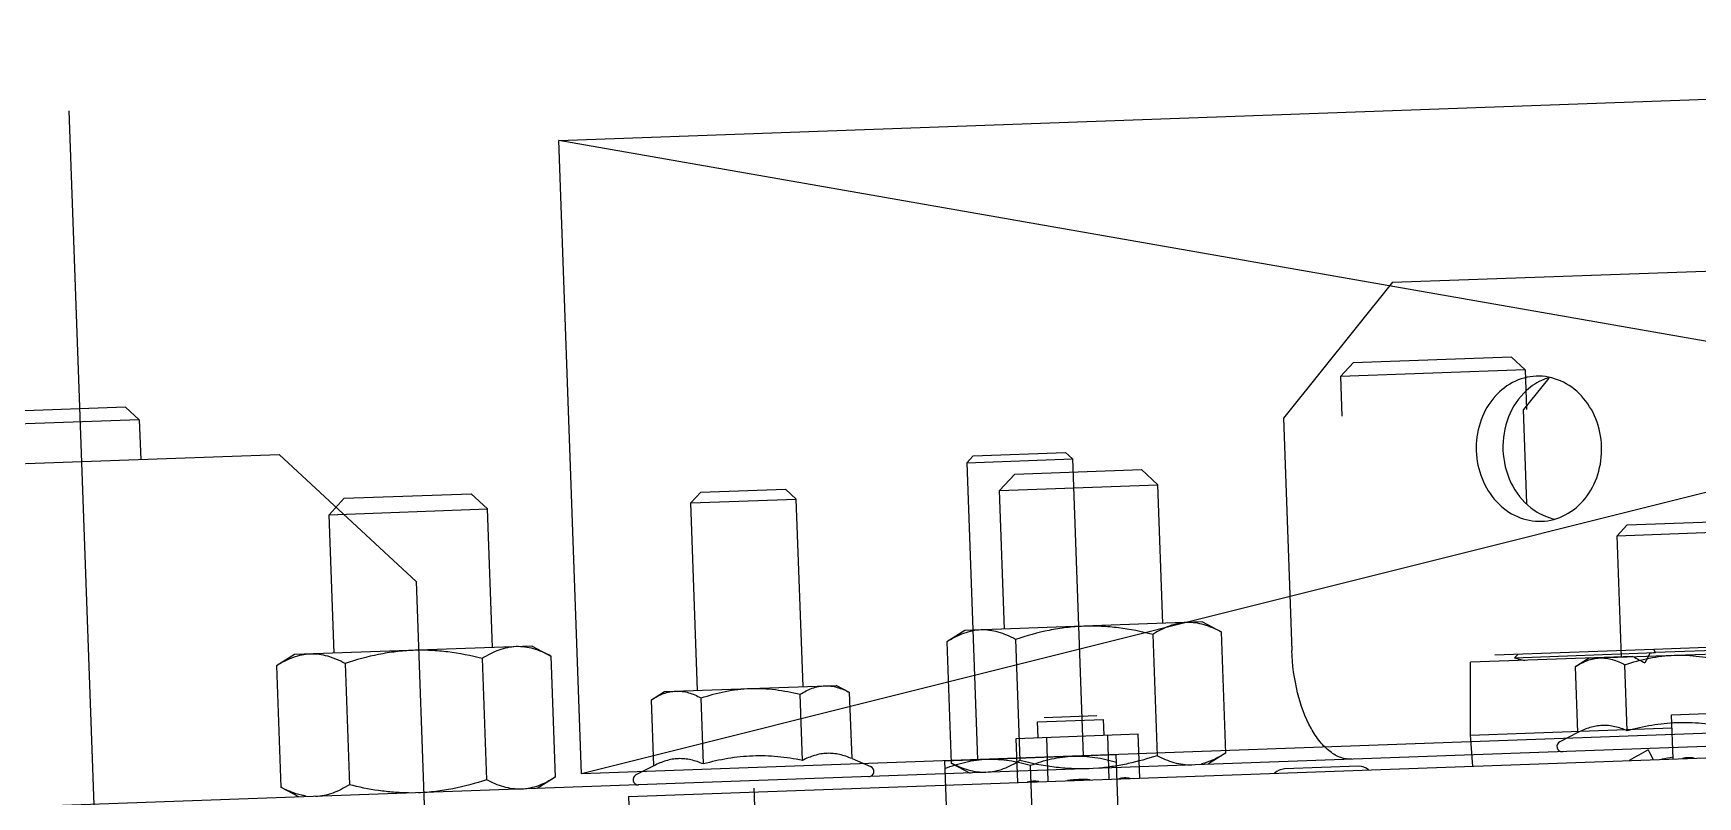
# Model space of a CAD drawing. Header units: millimetres. Extents: x 8884 to 18446, y 10737 to 16556.
# Drawn here: x 11234.43 to 11240.74, y 15463.24 to 15466.13 of the extents above; entities that cross this region are included whole.
import ezdxf

# ---------------------------------------------------------------- set-up
doc = ezdxf.new("R2010")
doc.units = ezdxf.units.MM
doc.linetypes.add('AXES', pattern=[2, 1.25, -0.25, 0.25, -0.25])
for name, color, linetype in [('ZAXE', 6, 'Continuous'), ('ZAXES', 7, 'Continuous'), ('ZMATERIEL', 7, 'Continuous')]:
    doc.layers.add(name, color=color, linetype=linetype)

msp = doc.modelspace()

# ---------------------------------------------------------------- linework, layer by layer
at = {"color": 252, "linetype": 'Continuous'}
for p, q in [((11239.5804, 15465.185, 84.487), (11245.2912, 15465.3904, 84.487)), ((11239.5804, 15465.185, 84.487), (11239.1671, 15464.6698, 84.487)), ((11240.0303, 15464.901, 84.487), (11239.4308, 15464.8794, 84.487)), ((11240.0304, 15464.901, 84.487), (11240.0821, 15464.8528, 84.487)), ((11239.4307, 15464.8794, 84.487), (11239.3826, 15464.8277, 84.487)), ((11240.0821, 15464.8528, 84.487), (11239.3826, 15464.8277, 84.487)), ((11240.0821, 15464.8528, 84.487), (11240.0875, 15464.7029, 84.487)), ((11239.3826, 15464.8277, 84.487), (11239.388, 15464.6778, 84.487)), ((11240.1719, 15464.8224, 84.487), (11240.0757, 15464.7025, 84.487)), ((11234.7837, 15464.7123, 84.487), (11234.1842, 15464.6908, 84.487)), ((11234.7838, 15464.7123, 84.487), (11234.8355, 15464.6641, 84.487)), ((11234.8355, 15464.6641, 84.487), (11234.136, 15464.639, 84.487)), ((11234.8355, 15464.6641, 84.487), (11234.8409, 15464.5142, 84.487)), ((11239.1671, 15464.6698, 84.487), (11239.1987, 15463.7904, 84.487)), ((11240.0885, 15464.3472, 84.487), (11240.0757, 15464.7025, 84.487)), ((11232.1177, 15464.4163, 84.487), (11235.3656, 15464.5331, 84.487)), ((11235.8832, 15464.0514, 84.487), (11235.3656, 15464.5331, 84.487)), ((11237.9925, 15464.5275, 84.487), (11237.9684, 15464.5016, 84.487)), ((11237.9925, 15464.5275, 84.487), (11238.3422, 15464.5401, 84.487)), ((11238.3422, 15464.5401, 84.487), (11238.3681, 15464.516, 84.487)), ((11237.9684, 15464.5016, 84.487), (11238.3681, 15464.516, 84.487)), ((11237.9684, 15464.5016, 84.487), (11238.0088, 15463.3774, 84.487)), ((11238.0923, 15464.396, 84.487), (11238.1501, 15464.4581, 84.487)), ((11238.1501, 15464.4581, 84.487), (11238.6298, 15464.4754, 84.487)), ((11238.3681, 15464.516, 84.487), (11238.4086, 15463.3917, 84.487)), ((11238.6919, 15464.4176, 84.487), (11238.6298, 15464.4754, 84.487)), ((11236.9617, 15464.3904, 84.487), (11237.2815, 15464.4019, 84.487)), ((11237.3229, 15464.3633, 84.487), (11237.2815, 15464.4019, 84.487)), ((11238.0923, 15464.396, 84.487), (11238.6919, 15464.4176, 84.487)), ((11238.1111, 15463.8714, 84.487), (11238.0923, 15464.396, 84.487)), ((11238.7107, 15463.8929, 84.487), (11238.6919, 15464.4176, 84.487)), ((11235.5539, 15464.3047, 84.487), (11235.6117, 15464.3668, 84.487)), ((11235.6117, 15464.3668, 84.487), (11236.0914, 15464.3841, 84.487)), ((11236.1535, 15464.3263, 84.487), (11236.0914, 15464.3841, 84.487)), ((11236.9617, 15464.3904, 84.487), (11236.9232, 15464.349, 84.487)), ((11236.9232, 15464.349, 84.487), (11237.3229, 15464.3633, 84.487)), ((11236.9487, 15463.6394, 84.487), (11236.9232, 15464.349, 84.487)), ((11237.3485, 15463.6538, 84.487), (11237.3229, 15464.3633, 84.487)), ((11235.5539, 15464.3047, 84.487), (11236.1535, 15464.3263, 84.487)), ((11235.5728, 15463.7801, 84.487), (11235.5539, 15464.3047, 84.487)), ((11236.1724, 15463.8016, 84.487), (11236.1535, 15464.3263, 84.487)), ((11240.4685, 15464.2663, 84.487), (11240.7882, 15464.2778, 84.487)), ((11240.4299, 15464.2249, 84.487), (11240.4685, 15464.2663, 84.487)), ((11240.4299, 15464.2249, 84.487), (11240.8297, 15464.2393, 84.487)), ((11240.4465, 15463.7652, 84.487), (11240.4299, 15464.2249, 84.487)), ((11235.8832, 15464.0514, 84.487), (11235.9192, 15463.052, 84.487)), ((11238.8606, 15463.8983, 84.487), (11237.9612, 15463.866, 84.487)), ((11238.8606, 15463.8983, 84.487), (11238.9317, 15463.8606, 84.487)), ((11237.9612, 15463.866, 84.487), (11237.8931, 15463.8233, 84.487)), ((11238.1527, 15463.8326, 84.487), (11238.1693, 15463.3733, 84.487)), ((11238.672, 15463.8513, 84.487), (11238.6885, 15463.392, 84.487)), ((11238.9317, 15463.8606, 84.487), (11238.9482, 15463.4013, 84.487)), ((11235.4229, 15463.7747, 84.487), (11235.3547, 15463.732, 84.487)), ((11236.3223, 15463.807, 84.487), (11235.4229, 15463.7747, 84.487)), ((11236.3223, 15463.807, 84.487), (11236.3933, 15463.7694, 84.487)), ((11236.3933, 15463.7694, 84.487), (11236.4098, 15463.31, 84.487)), ((11237.8931, 15463.8233, 84.487), (11237.9096, 15463.364, 84.487)), ((11240.4897, 15463.7678, 84.487), (11239.8749, 15463.7457, 84.487)), ((11240.5689, 15463.7946, 84.487), (11239.9678, 15463.773, 84.487)), ((11240.0412, 15463.7632, 84.487), (11240.5758, 15463.7824, 84.487)), ((11240.0412, 15463.7632, 84.487), (11240.0554, 15463.7762, 84.487)), ((11240.3215, 15463.7607, 84.487), (11240.9711, 15463.7841, 84.487)), ((11240.5757, 15463.7824, 84.487), (11240.5538, 15463.7787, 84.487)), ((11240.9408, 15463.808, 84.487), (11240.5689, 15463.7946, 84.487)), ((11240.5757, 15463.7824, 84.487), (11240.5689, 15463.7946, 84.487)), ((11240.9628, 15463.7964, 84.487), (11240.5757, 15463.7824, 84.487)), ((11235.3547, 15463.732, 84.487), (11235.3713, 15463.2727, 84.487)), ((11235.6144, 15463.7413, 84.487), (11235.6309, 15463.282, 84.487)), ((11236.1337, 15463.76, 84.487), (11236.1502, 15463.3007, 84.487)), ((11239.8751, 15463.4695, 84.487), (11239.8749, 15463.7457, 84.487)), ((11240.2723, 15463.7299, 84.487), (11240.3215, 15463.7607, 84.487)), ((11240.2813, 15463.4796, 84.487), (11240.2723, 15463.7299, 84.487)), ((11240.4688, 15463.4863, 84.487), (11240.4598, 15463.7367, 84.487)), ((11236.8238, 15463.6349, 84.487), (11237.4734, 15463.6583, 84.487)), ((11237.5247, 15463.6311, 84.487), (11237.4734, 15463.6583, 84.487)), ((11245.156, 15463.5844, 84.487), (11229.1663, 15463.0093, 84.487)), ((11236.688, 15463.2378, 84.487), (11247.1812, 15463.6152, 84.487)), ((11236.7746, 15463.6041, 84.487), (11236.8238, 15463.6349, 84.487)), ((11236.7836, 15463.3538, 84.487), (11236.7746, 15463.6041, 84.487)), ((11236.9711, 15463.3606, 84.487), (11236.9621, 15463.6109, 84.487)), ((11237.3461, 15463.374, 84.487), (11237.3371, 15463.6244, 84.487)), ((11237.5337, 15463.3808, 84.487), (11237.5247, 15463.6311, 84.487)), ((11238.2363, 15463.5206, 84.487), (11238.4862, 15463.5296, 84.487)), ((11238.2385, 15463.4607, 84.487), (11238.2363, 15463.5206, 84.487)), ((11238.2615, 15463.5365, 84.487), (11238.4599, 15463.5437, 84.487)), ((11238.4883, 15463.4697, 84.487), (11238.4862, 15463.5296, 84.487)), ((11240.636, 15463.5469, 84.487), (11241.0976, 15463.5635, 84.487)), ((11240.642, 15463.38, 84.487), (11240.636, 15463.5469, 84.487)), ((11238.1555, 15463.4577, 84.487), (11238.6171, 15463.4743, 84.487)), ((11238.1615, 15463.2908, 84.487), (11238.1555, 15463.4577, 84.487)), ((11238.2769, 15463.2949, 84.487), (11238.2709, 15463.4618, 84.487)), ((11238.5077, 15463.3032, 84.487), (11238.5017, 15463.4701, 84.487)), ((11238.6231, 15463.3074, 84.487), (11238.6171, 15463.4743, 84.487)), ((11239.8751, 15463.4695, 84.487), (11240.6378, 15463.4969, 84.487)), ((11239.8834, 15463.3527, 84.487), (11239.8751, 15463.4695, 84.487)), ((11240.2813, 15463.4796, 84.487), (11240.2131, 15463.4448, 84.487)), ((11237.8839, 15463.3729, 84.487), (11238.5335, 15463.3962, 84.487)), ((11238.5435, 15463.1169, 84.487), (11238.5335, 15463.3962, 84.487)), ((11238.9482, 15463.4013, 84.487), (11238.8837, 15463.361, 84.487)), ((11236.7836, 15463.3538, 84.487), (11236.7154, 15463.319, 84.487)), ((11237.5337, 15463.3808, 84.487), (11237.6042, 15463.3509, 84.487)), ((11237.8839, 15463.3729, 84.487), (11237.8939, 15463.0935, 84.487)), ((11237.9096, 15463.364, 84.487), (11237.9806, 15463.3263, 84.487)), ((11238.2187, 15463.1052, 84.487), (11238.2097, 15463.3555, 84.487)), ((11239.4507, 15463.3517, 84.487), (11239.1709, 15463.3416, 84.487)), ((11235.3713, 15463.2727, 84.487), (11235.4384, 15463.2371, 84.487)), ((11236.4098, 15463.31, 84.487), (11236.3417, 15463.2674, 84.487)), ((11236.688, 15463.2378, 84.487), (11236.8389, 15459.0405, 84.487))]:
    msp.add_line(p, q, dxfattribs=at)
for centre, radius, start, end in [((11240.2342, 15464.6214, 84.487), 0.2119, 106.37069, 112.69356), ((11240.2388, 15464.495, 84.487), 0.2119, 251.42574, 257.74862), ((11241.331, 15465.29, 84.487), 1.7392, 241.07295, 242.78015), ((11245.1475, 15461.3755, 84.487), 5.1844, 152.3837, 152.82308), ((11240.323, 15464.7825, 84.487), 1.0576, 254.54379, 256.76868), ((11240.2222, 15463.4269, 84.487), 0.02, 117.05965, 272.05965), ((11245.693, 15466.1045, 84.487), 5.8064, 207.60777, 208.01581), ((11241.1906, 15459.9882, 84.487), 3.4418, 99.17473, 99.89816), ((11237.5964, 15463.3325, 84.487), 0.02, 272.05965, 67.05965), ((11239.1729, 15463.2841, 84.487), 0.0575, 92.05965, 133.65015), ((11239.4527, 15463.2942, 84.487), 0.0575, 50.46915, 92.05965), ((11236.7245, 15463.3012, 84.487), 0.02, 117.05965, 272.05965), ((11238.4084, 15462.8604, 84.487), 0.4412, 92.10043, 97.72485), ((11238.4077, 15462.8604, 84.487), 0.4412, 86.39446, 92.01888)]:
    msp.add_arc(centre, radius, start, end, dxfattribs=at)
for points, start_tangent, end_tangent in [([(11240.1243, 15464.8293, 84.487), (11240.0343, 15464.8051, 84.487), (11239.9595, 15464.7428, 84.487), (11239.9113, 15464.6518, 84.487), (11239.897, 15464.546, 84.487)], (-0.999354, -0.03594), (0.03594, -0.999354)), ([(11240.0877, 15464.7755, 84.487), (11240.0193, 15464.6753, 84.487), (11239.998, 15464.5496, 84.487)], (-0.741335, -0.671136), (0.03594, -0.999354)), ([(11240.1525, 15464.8169, 84.487), (11240.0877, 15464.7755, 84.487)], (-0.922615, -0.385721), (-0.741335, -0.671136)), ([(11240.3714, 15464.563, 84.487), (11240.3495, 15464.6676, 84.487), (11240.2949, 15464.7549, 84.487), (11240.2158, 15464.8117, 84.487), (11240.1243, 15464.8293, 84.487)], (-0.03594, 0.999354), (-0.999354, -0.03594)), ([(11239.897, 15464.546, 84.487), (11239.9188, 15464.4414, 84.487), (11239.9735, 15464.3542, 84.487), (11240.0526, 15464.2973, 84.487), (11240.1441, 15464.2797, 84.487)], (0.03594, -0.999354), (0.999354, 0.03594)), ([(11239.998, 15464.5496, 84.487), (11240.0283, 15464.4258, 84.487), (11240.1037, 15464.3308, 84.487)], (0.03594, -0.999354), (0.78763, -0.616149)), ([(11240.1441, 15464.2797, 84.487), (11240.2341, 15464.3039, 84.487), (11240.3089, 15464.3662, 84.487), (11240.3571, 15464.4572, 84.487), (11240.3714, 15464.563, 84.487)], (0.999354, 0.03594), (-0.03594, 0.999354)), ([(11240.1037, 15464.3308, 84.487), (11240.1713, 15464.2941, 84.487)], (0.78763, -0.616149), (0.94794, -0.31845)), ([(11238.8004, 15463.8961, 84.487), (11238.7676, 15463.8922, 84.487), (11238.7352, 15463.883, 84.487), (11238.7033, 15463.8691, 84.487), (11238.672, 15463.8513, 84.487)], (-0.999354, -0.03594), (-0.847496, -0.530802)), ([(11238.9317, 15463.8606, 84.487), (11238.8992, 15463.8761, 84.487), (11238.8664, 15463.8877, 84.487), (11238.8334, 15463.8946, 84.487), (11238.8004, 15463.8961, 84.487)], (-0.883436, 0.468552), (-0.999354, -0.03594)), ([(11238.0215, 15463.8681, 84.487), (11237.9887, 15463.8642, 84.487), (11237.9563, 15463.8549, 84.487), (11237.9244, 15463.8411, 84.487), (11237.8931, 15463.8233, 84.487)], (-0.999354, -0.03594), (-0.847496, -0.530802)), ([(11238.1527, 15463.8326, 84.487), (11238.1203, 15463.8481, 84.487), (11238.0875, 15463.8597, 84.487), (11238.0545, 15463.8666, 84.487), (11238.0215, 15463.8681, 84.487)], (-0.883436, 0.468552), (-0.999354, -0.03594)), ([(11238.4109, 15463.8821, 84.487), (11238.3452, 15463.877, 84.487), (11238.2801, 15463.8666, 84.487), (11238.1527, 15463.8326, 84.487)], (-0.999354, -0.03594), (-0.95018, -0.311701)), ([(11238.672, 15463.8513, 84.487), (11238.5425, 15463.876, 84.487), (11238.4769, 15463.8817, 84.487), (11238.4109, 15463.8821, 84.487)], (-0.970116, 0.242641), (-0.999354, -0.03594)), ([(11235.4831, 15463.7768, 84.487), (11235.4503, 15463.7729, 84.487), (11235.4179, 15463.7637, 84.487), (11235.386, 15463.7498, 84.487), (11235.3547, 15463.732, 84.487)], (-0.999354, -0.03594), (-0.847496, -0.530802)), ([(11235.6144, 15463.7413, 84.487), (11235.5819, 15463.7568, 84.487), (11235.5491, 15463.7684, 84.487), (11235.5161, 15463.7753, 84.487), (11235.4831, 15463.7768, 84.487)], (-0.883436, 0.468552), (-0.999354, -0.03594)), ([(11235.8726, 15463.7909, 84.487), (11235.8068, 15463.7857, 84.487), (11235.7417, 15463.7753, 84.487), (11235.6144, 15463.7413, 84.487)], (-0.999354, -0.03594), (-0.95018, -0.311701)), ([(11236.1337, 15463.76, 84.487), (11236.0042, 15463.7847, 84.487), (11235.9385, 15463.7905, 84.487), (11235.8726, 15463.7909, 84.487)], (-0.970116, 0.242641), (-0.999354, -0.03594)), ([(11236.262, 15463.8049, 84.487), (11236.2292, 15463.8009, 84.487), (11236.1968, 15463.7917, 84.487), (11236.1649, 15463.7778, 84.487), (11236.1337, 15463.76, 84.487)], (-0.999354, -0.03594), (-0.847496, -0.530802)), ([(11236.3933, 15463.7694, 84.487), (11236.3608, 15463.7848, 84.487), (11236.328, 15463.7964, 84.487), (11236.295, 15463.8033, 84.487), (11236.262, 15463.8049, 84.487)], (-0.883436, 0.468552), (-0.999354, -0.03594)), ([(11239.4258, 15463.3783, 84.487), (11239.3842, 15463.3849, 84.487), (11239.3436, 15463.4073, 84.487), (11239.3055, 15463.4448, 84.487), (11239.2715, 15463.4958, 84.487), (11239.2207, 15463.6304, 84.487), (11239.1987, 15463.7904, 84.487)], (-0.999354, -0.03594), (-0.03594, 0.999354)), ([(11240.4598, 15463.7367, 84.487), (11240.5518, 15463.7612, 84.487), (11240.5989, 15463.7687, 84.487), (11240.6463, 15463.7724, 84.487)], (0.95018, 0.311701), (0.999354, 0.03594)), ([(11240.6463, 15463.7724, 84.487), (11240.6939, 15463.7721, 84.487), (11240.7414, 15463.768, 84.487), (11240.8349, 15463.7501, 84.487)], (0.999354, 0.03594), (0.970116, -0.242641)), ([(11240.2723, 15463.7299, 84.487), (11240.2949, 15463.7427, 84.487), (11240.3179, 15463.7528, 84.487), (11240.3413, 15463.7594, 84.487), (11240.365, 15463.7623, 84.487)], (0.847496, 0.530802), (0.999354, 0.03594)), ([(11240.365, 15463.7623, 84.487), (11240.3889, 15463.7612, 84.487), (11240.4127, 15463.7562, 84.487), (11240.4364, 15463.7478, 84.487), (11240.4598, 15463.7367, 84.487)], (0.999354, 0.03594), (0.883436, -0.468552)), ([(11236.9621, 15463.6109, 84.487), (11237.0541, 15463.6354, 84.487), (11237.1011, 15463.6429, 84.487), (11237.1486, 15463.6466, 84.487)], (0.95018, 0.311701), (0.999354, 0.03594)), ([(11237.1486, 15463.6466, 84.487), (11237.1962, 15463.6463, 84.487), (11237.2436, 15463.6422, 84.487), (11237.3371, 15463.6244, 84.487)], (0.999354, 0.03594), (0.970116, -0.242641)), ([(11237.3371, 15463.6244, 84.487), (11237.3597, 15463.6372, 84.487), (11237.3828, 15463.6472, 84.487), (11237.4062, 15463.6539, 84.487), (11237.4299, 15463.6567, 84.487)], (0.847496, 0.530802), (0.999354, 0.03594)), ([(11237.4299, 15463.6567, 84.487), (11237.4537, 15463.6556, 84.487), (11237.4775, 15463.6506, 84.487), (11237.5012, 15463.6423, 84.487), (11237.5247, 15463.6311, 84.487)], (0.999354, 0.03594), (0.883436, -0.468552)), ([(11236.7746, 15463.6041, 84.487), (11236.7972, 15463.6169, 84.487), (11236.8202, 15463.627, 84.487), (11236.8436, 15463.6337, 84.487), (11236.8673, 15463.6365, 84.487)], (0.847496, 0.530802), (0.999354, 0.03594)), ([(11236.8673, 15463.6365, 84.487), (11236.8911, 15463.6354, 84.487), (11236.915, 15463.6304, 84.487), (11236.9387, 15463.622, 84.487), (11236.9621, 15463.6109, 84.487)], (0.999354, 0.03594), (0.883436, -0.468552)), ([(11240.6555, 15463.5165, 84.487), (11240.6083, 15463.5132, 84.487), (11240.5613, 15463.5069, 84.487), (11240.4688, 15463.4863, 84.487)], (-0.999354, -0.03594), (-0.96509, -0.261918)), ([(11240.8439, 15463.4998, 84.487), (11240.7502, 15463.5136, 84.487), (11240.7029, 15463.5166, 84.487), (11240.6555, 15463.5165, 84.487)], (-0.981411, 0.191916), (-0.999354, -0.03594)), ([(11240.4688, 15463.4863, 84.487), (11240.4453, 15463.4953, 84.487), (11240.4217, 15463.5018, 84.487), (11240.398, 15463.5057, 84.487), (11240.3742, 15463.5064, 84.487), (11240.3506, 15463.504, 84.487), (11240.3273, 15463.4984, 84.487), (11240.3041, 15463.4902, 84.487), (11240.2813, 15463.4796, 84.487)], (-0.920911, 0.389773), (-0.890533, -0.454918)), ([(11237.1578, 15463.3907, 84.487), (11237.1105, 15463.3874, 84.487), (11237.0636, 15463.3811, 84.487), (11236.9711, 15463.3606, 84.487)], (-0.999354, -0.03594), (-0.96509, -0.261918)), ([(11237.3461, 15463.374, 84.487), (11237.2524, 15463.3879, 84.487), (11237.2052, 15463.3908, 84.487), (11237.1578, 15463.3907, 84.487)], (-0.981411, 0.191916), (-0.999354, -0.03594)), ([(11237.5337, 15463.3808, 84.487), (11237.5101, 15463.3897, 84.487), (11237.4865, 15463.3963, 84.487), (11237.4628, 15463.4001, 84.487), (11237.4391, 15463.4008, 84.487), (11237.4155, 15463.3984, 84.487), (11237.3921, 15463.3929, 84.487), (11237.369, 15463.3846, 84.487), (11237.3461, 15463.374, 84.487)], (-0.920911, 0.389773), (-0.890533, -0.454918)), ([(11238.2097, 15463.3555, 84.487), (11238.2893, 15463.3796, 84.487), (11238.3711, 15463.3904, 84.487)], (0.936705, 0.350119), (0.999354, 0.03594)), ([(11238.3711, 15463.3904, 84.487), (11238.4534, 15463.3855, 84.487), (11238.5345, 15463.3672, 84.487)], (0.999354, 0.03594), (0.959436, -0.281928)), ([(11238.6885, 15463.392, 84.487), (11238.5796, 15463.3619, 84.487), (11238.524, 15463.3515, 84.487), (11238.4679, 15463.3447, 84.487)], (-0.95018, -0.311701), (-0.996472, -0.083932)), ([(11238.8198, 15463.3565, 84.487), (11238.7868, 15463.3581, 84.487), (11238.7538, 15463.365, 84.487), (11238.721, 15463.3765, 84.487), (11238.6885, 15463.392, 84.487)], (-0.999354, -0.03594), (-0.883436, 0.468552)), ([(11238.9482, 15463.4013, 84.487), (11238.9392, 15463.3959, 84.487), (11238.9122, 15463.3812, 84.487)], (-0.847496, -0.530802), (-0.899543, -0.436831)), ([(11240.5477, 15463.4138, 84.487), (11240.4763, 15463.3741, 84.487)], (-0.886286, -0.463137), (-0.864328, -0.502929)), ([(11236.9711, 15463.3606, 84.487), (11236.9476, 15463.3695, 84.487), (11236.9239, 15463.376, 84.487), (11236.9002, 15463.3799, 84.487), (11236.8765, 15463.3806, 84.487), (11236.8529, 15463.3782, 84.487), (11236.8295, 15463.3726, 84.487), (11236.8064, 15463.3644, 84.487), (11236.7836, 15463.3538, 84.487)], (-0.920911, 0.389773), (-0.890533, -0.454918)), ([(11237.8849, 15463.3439, 84.487), (11237.9645, 15463.3679, 84.487), (11238.0463, 15463.3787, 84.487)], (0.936705, 0.350119), (0.999354, 0.03594)), ([(11238.0409, 15463.3285, 84.487), (11238.0079, 15463.3301, 84.487), (11237.9749, 15463.337, 84.487), (11237.9421, 15463.3485, 84.487), (11237.9096, 15463.364, 84.487)], (-0.999354, -0.03594), (-0.883436, 0.468552)), ([(11238.1693, 15463.3733, 84.487), (11238.138, 15463.3556, 84.487), (11238.1061, 15463.3417, 84.487), (11238.0737, 15463.3324, 84.487), (11238.0409, 15463.3285, 84.487)], (-0.847496, -0.530802), (-0.999354, -0.03594)), ([(11238.0463, 15463.3787, 84.487), (11238.1286, 15463.3738, 84.487), (11238.2097, 15463.3555, 84.487)], (0.999354, 0.03594), (0.959436, -0.281928)), ([(11238.4303, 15463.3425, 84.487), (11238.3644, 15463.3429, 84.487), (11238.2987, 15463.3486, 84.487), (11238.1693, 15463.3733, 84.487)], (-0.999354, -0.03594), (-0.970116, 0.242641)), ([(11238.9122, 15463.3812, 84.487), (11238.8986, 15463.375, 84.487), (11238.8572, 15463.3614, 84.487)], (-0.899543, -0.436831), (-0.975058, -0.221948)), ([(11240.7216, 15463.3829, 84.487), (11240.6996, 15463.3843, 84.487), (11240.6777, 15463.3813, 84.487)], (-0.986976, 0.160869), (-0.97287, -0.231352)), ([(11235.4086, 15463.2552, 84.487), (11235.3992, 15463.2592, 84.487), (11235.3713, 15463.2727, 84.487)], (-0.928599, 0.371086), (-0.883436, 0.468552)), ([(11235.6309, 15463.282, 84.487), (11235.5996, 15463.2643, 84.487), (11235.5677, 15463.2504, 84.487), (11235.5353, 15463.2411, 84.487), (11235.5025, 15463.2372, 84.487)], (-0.847496, -0.530802), (-0.999354, -0.03594)), ([(11235.8543, 15463.2508, 84.487), (11235.7979, 15463.2534, 84.487), (11235.7417, 15463.2598, 84.487), (11235.6309, 15463.282, 84.487)], (-0.999926, 0.012135), (-0.970116, 0.242641)), ([(11236.1502, 15463.3007, 84.487), (11236.0228, 15463.2667, 84.487), (11235.9577, 15463.2563, 84.487), (11235.892, 15463.2512, 84.487)], (-0.95018, -0.311701), (-0.999354, -0.03594)), ([(11236.2814, 15463.2652, 84.487), (11236.2484, 15463.2668, 84.487), (11236.2154, 15463.2737, 84.487), (11236.1827, 15463.2852, 84.487), (11236.1502, 15463.3007, 84.487)], (-0.999354, -0.03594), (-0.883436, 0.468552)), ([(11236.4098, 15463.31, 84.487), (11236.3785, 15463.2923, 84.487), (11236.3467, 15463.2784, 84.487), (11236.3143, 15463.2692, 84.487), (11236.2814, 15463.2652, 84.487)], (-0.847496, -0.530802), (-0.999354, -0.03594)), ([(11238.2411, 15463.2937, 84.487), (11238.2191, 15463.2951, 84.487), (11238.1972, 15463.2921, 84.487)], (-0.986976, 0.160869), (-0.97287, -0.231352)), ([(11238.5873, 15463.3061, 84.487), (11238.5653, 15463.3075, 84.487), (11238.5434, 15463.3045, 84.487)], (-0.986976, 0.160869), (-0.97287, -0.231352)), ([(11235.4649, 15463.2394, 84.487), (11235.4507, 15463.2421, 84.487), (11235.4086, 15463.2552, 84.487)], (-0.988483, 0.151333), (-0.928599, 0.371086))]:
    msp.add_spline(points, degree=3, dxfattribs=dict(at, start_tangent=start_tangent, end_tangent=end_tangent))
at = {"layer": 'ZAXE', "color": 252, "linetype": 'AXES', "ltscale": 70}
msp.add_line((11234.5683, 15465.8343, 84.487), (11234.6674, 15463.078, 84.487), dxfattribs=at)
at = {"layer": 'ZAXES', "color": 252, "linetype": 'AXES', "ltscale": 70}
msp.add_line((11237.1622, 15463.2688, 84.487), (11237.1745, 15462.9251, 84.487), dxfattribs=at)
at = {"layer": 'ZMATERIEL', "color": 252, "linetype": 'Continuous', "ltscale": 70}
for p, q in [((11247.7162, 15466.128, 84.487), (11236.5098, 15463.3234, 84.487)), ((11247.8025, 15463.7296, 84.487), (11236.4235, 15465.7219, 84.487))]:
    msp.add_line(p, q, dxfattribs=at)
at = {"layer": 'ZMATERIEL', "color": 252, "linetype": 'Continuous', "ltscale": 70, "elevation": 84.487}
msp.add_lwpolyline([(11236.4235, 15465.7219), (11247.7162, 15466.128), (11247.8025, 15463.7296), (11236.5098, 15463.3234)], close=True, dxfattribs=at)

doc.saveas('drawing.dxf')
